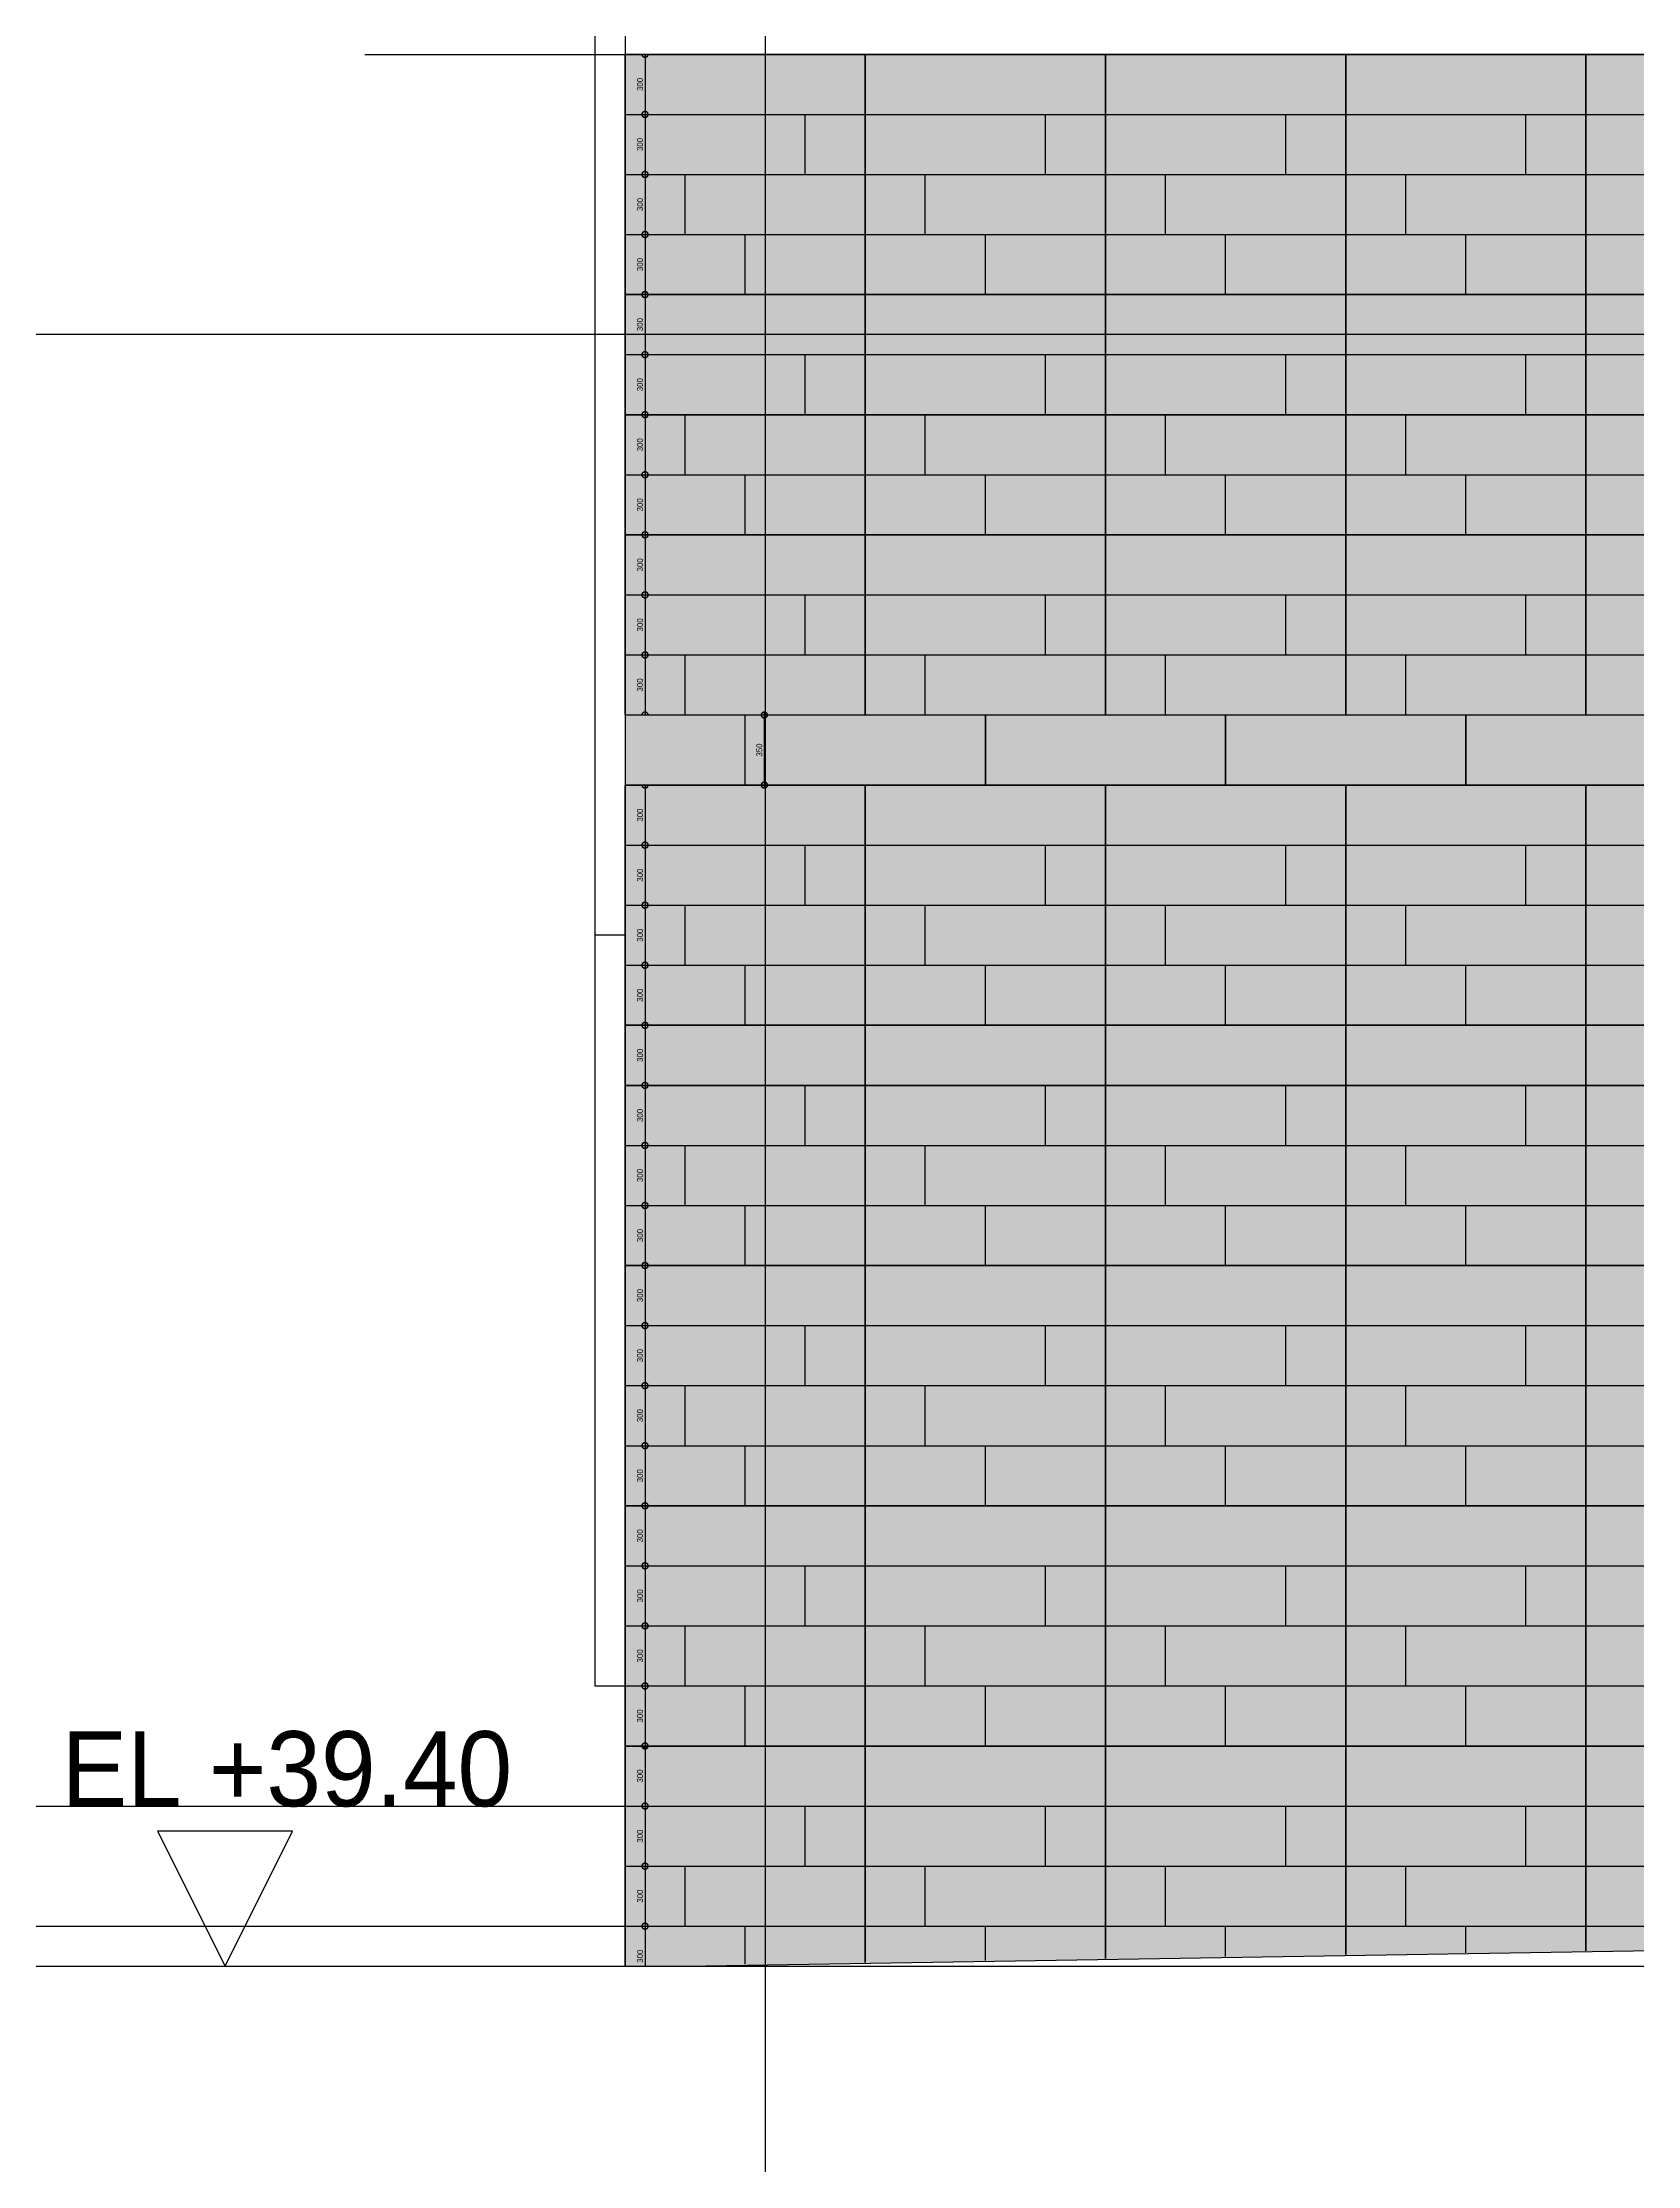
# Model space of a CAD drawing. Extents: x -430745 to 210250, y 0 to 148500.
# Drawn here: x 77686 to 85653, y 35933 to 46538 of the extents above; entities that cross this region are included whole.
import ezdxf
from ezdxf.xclip import XClip

# ---------------------------------------------------------------- set-up
doc = ezdxf.new("R2010")
doc.units = 0
doc.header["$LTSCALE"] = 250
doc.header["$MEASUREMENT"] = 0
doc.header["$XCLIPFRAME"] = 2
doc.linetypes.add('ACAD_ISO05W100', pattern=[33, 24, -3, 0, -3, 0, -3])
doc.layers.get('0').update_dxf_attribs({"linetype": 'CONTINUOUS'})
doc.layers.get('Defpoints').update_dxf_attribs({"linetype": 'CONTINUOUS'})
doc.layers.add('# 레벨 계획', color=193, linetype='CONTINUOUS', plot=False)
doc.layers.add('NOPLOT', color=193, linetype='CONTINUOUS', plot=False)
for name, color, linetype in [('A-CEN', 1, 'CONTINUOUS'), ('A-DIM', 7, 'CONTINUOUS'), ('A-ELE-253', 253, 'CONTINUOUS'), ('A-ELE-5', 5, 'CONTINUOUS'), ('A-ELE-7', 7, 'CONTINUOUS'), ('A-ELE-8', 8, 'CONTINUOUS'), ('A-ELE-8 해치(세로)', 8, 'CONTINUOUS'), ('A-SITE', 2, 'ACAD_ISO05W100'), ('X-좌측면도$0$A-ELE-8 해치', 8, 'CONTINUOUS')]:
    doc.layers.add(name, color=color, linetype=linetype)
doc.styles.add('Gdim', font='')
doc.styles.add('Gtx', font='')
doc.styles.get('Gdim').set_extended_font_data('Dotum')
doc.styles.get('Gtx').set_extended_font_data('Dotum')
doc.dimstyles.new('Gdim100', dxfattribs={"dimscale": 100, "dimtxt": 3, "dimasz": 6, "dimexe": 1.5, "dimexo": 2, "dimgap": 1, "dimtad": 1, "dimdec": 0, "dimzin": 0, "dimdsep": 46, "dimtxsty": 'Gdim', "dimblk": 'DOTSMALL', "dimcen": 1.5, "dimdle": 1.5, "dimclrd": 1, "dimclre": 1, "dimclrt": 256, "dimazin": 0, "dimtfac": 1, "dimtdec": 0, "dimtix": 1, "dimtmove": 2, "dimatfit": 3, "dimldrblk": 'DOTSMALL', "dimfxl": 1.5, "dimtolj": 1, "dimtzin": 0, "dimlwd": -1, "dimlwe": -1, "dimarcsym": 0})

# ---------------------------------------------------------------- blocks, each defined once
blk = doc.blocks.new('A-CEN-SOUTH2')
at = {"layer": 'A-CEN'}
for p, q in [((14049719, -330738.1), (14049719, -438071.4)), ((14047719, -412175.9, 0), (14135536.5, -412175.9, 0)), ((13988291.4, -420925.9), (14135536.5, -420925.9, 0)), ((13988291.4, -421525.9), (14135536.5, -421525.9))]:
    blk.add_line(p, q, dxfattribs=at)
blk.add_lwpolyline([(14135536.5, -413575.9), (13988291.4, -413575.9)], dxfattribs=at)
blk = doc.blocks.new('A$Cf7920247')
at = {"layer": '# 레벨 계획', "elevation": 0}
blk.add_lwpolyline([(44155, 100), (44492, 775), (43817, 775), (44155, 100)], dxfattribs=at)
at = {"layer": '# 레벨 계획', "style": 'Gtx'}
blk.add_text('EL +39.40', height=375, rotation=360, dxfattribs=at).set_placement((43338, 899))
blk = doc.blocks.new('_DotSmall')
at = {"color": 0, "linetype": 'ByBlock', "const_width": 0.5}
blk.add_lwpolyline([(-0.0625, 0, 1), (0.0625, 0, 1)], format="xyb", close=True, dxfattribs=at)
blk = doc.blocks.new('*D138')
at = {"layer": 'Defpoints', "color": 0, "transparency": 16777216}
for p in [(0, 1200), (0, 900), (100, 900)]:
    blk.add_point(p, dxfattribs=at)
at = {"layer": 'NOPLOT', "color": 1, "transparency": 16777216}
for p, q in [((20, 1200), (115, 1200)), ((100, 1215), (100, 885)), ((20, 900), (115, 900))]:
    blk.add_line(p, q, dxfattribs=at)
at = {"layer": 'NOPLOT', "color": 1, "transparency": 16777216, "xscale": 60, "yscale": 60, "zscale": 60}
for p, rotation in [((100, 1200), 90), ((100, 900), 270)]:
    blk.add_blockref('_DotSmall', p, dxfattribs=dict(at, rotation=rotation))
at = {"layer": 'NOPLOT', "transparency": 16777216, "insert": (75, 1050), "char_height": 30, "attachment_point": 5, "rotation": 90, "style": 'Gdim'}
blk.add_mtext('\\A1;300', dxfattribs=at)
blk = doc.blocks.new('*D139')
at = {"layer": 'Defpoints', "color": 0, "transparency": 16777216}
for p in [(0, 900), (0, 600), (100, 600)]:
    blk.add_point(p, dxfattribs=at)
at = {"layer": 'NOPLOT', "color": 1, "transparency": 16777216}
for p, q in [((20, 900), (115, 900)), ((100, 915), (100, 585)), ((20, 600), (115, 600))]:
    blk.add_line(p, q, dxfattribs=at)
at = {"layer": 'NOPLOT', "color": 1, "transparency": 16777216, "xscale": 60, "yscale": 60, "zscale": 60}
for p, rotation in [((100, 900), 90), ((100, 600), 270)]:
    blk.add_blockref('_DotSmall', p, dxfattribs=dict(at, rotation=rotation))
at = {"layer": 'NOPLOT', "transparency": 16777216, "insert": (75, 750), "char_height": 30, "attachment_point": 5, "rotation": 90, "style": 'Gdim'}
blk.add_mtext('\\A1;300', dxfattribs=at)
blk = doc.blocks.new('*D140')
at = {"layer": 'Defpoints', "color": 0, "transparency": 16777216}
for p in [(0, 600), (0, 300), (100, 300)]:
    blk.add_point(p, dxfattribs=at)
at = {"layer": 'NOPLOT', "color": 1, "transparency": 16777216}
for p, q in [((20, 600), (115, 600)), ((100, 615), (100, 285)), ((20, 300), (115, 300))]:
    blk.add_line(p, q, dxfattribs=at)
at = {"layer": 'NOPLOT', "color": 1, "transparency": 16777216, "xscale": 60, "yscale": 60, "zscale": 60}
for p, rotation in [((100, 600), 90), ((100, 300), 270)]:
    blk.add_blockref('_DotSmall', p, dxfattribs=dict(at, rotation=rotation))
at = {"layer": 'NOPLOT', "transparency": 16777216, "insert": (75, 450), "char_height": 30, "attachment_point": 5, "rotation": 90, "style": 'Gdim'}
blk.add_mtext('\\A1;300', dxfattribs=at)
blk = doc.blocks.new('*D141')
at = {"layer": 'Defpoints', "color": 0, "transparency": 16777216}
for p in [(0, 300), (0, 0), (100, 0)]:
    blk.add_point(p, dxfattribs=at)
at = {"layer": 'NOPLOT', "color": 1, "transparency": 16777216}
for p, q in [((20, 300), (115, 300)), ((100, 315), (100, -15)), ((20, 0), (115, 0))]:
    blk.add_line(p, q, dxfattribs=at)
at = {"layer": 'NOPLOT', "color": 1, "transparency": 16777216, "xscale": 60, "yscale": 60, "zscale": 60}
for p, rotation in [((100, 300), 90), ((100, 0), 270)]:
    blk.add_blockref('_DotSmall', p, dxfattribs=dict(at, rotation=rotation))
at = {"layer": 'NOPLOT', "transparency": 16777216, "insert": (75, 150), "char_height": 30, "attachment_point": 5, "rotation": 90, "style": 'Gdim'}
blk.add_mtext('\\A1;300', dxfattribs=at)
blk = doc.blocks.new('*D136')
at = {"layer": 'Defpoints', "color": 0, "transparency": 16777216}
for p in [(0, 350), (96, 350), (0, 0)]:
    blk.add_point(p, dxfattribs=at)
at = {"layer": 'NOPLOT', "color": 1, "transparency": 16777216}
for p, q in [((20, 350), (111, 350)), ((96, -15), (96, 365)), ((20, 0), (111, 0))]:
    blk.add_line(p, q, dxfattribs=at)
at = {"layer": 'NOPLOT', "color": 1, "transparency": 16777216, "xscale": 60, "yscale": 60, "zscale": 60}
for p, rotation in [((96, 350), 90), ((96, 0), 270)]:
    blk.add_blockref('_DotSmall', p, dxfattribs=dict(at, rotation=rotation))
at = {"layer": 'NOPLOT', "transparency": 16777216, "insert": (71, 175), "char_height": 30, "attachment_point": 5, "rotation": 90, "style": 'Gdim'}
blk.add_mtext('\\A1;350', dxfattribs=at)
blk = doc.blocks.new('*U137')
for p, q in [((0, 900), (0, 1200)), ((1200, 900), (1200, 1200)), ((2400, 900), (2400, 1200)), ((3600, 900), (3600, 1200)), ((4800, 900), (4800, 1200)), ((900, 600), (900, 900)), ((2100, 600), (2100, 900)), ((3300, 600), (3300, 900)), ((4500, 600), (4500, 900)), ((300, 300), (300, 600)), ((1500, 300), (1500, 600)), ((2700, 300), (2700, 600)), ((3900, 300), (3900, 600)), ((600, 0), (600, 300)), ((1800, 0), (1800, 300)), ((3000, 0), (3000, 300)), ((4200, 0), (4200, 300))]:
    blk.add_line(p, q)
at = {"layer": 'NOPLOT'}
for p, q in [((0, 900), (1200, 900)), ((1200, 900), (2400, 900)), ((2400, 900), (3600, 900)), ((3600, 900), (4800, 900)), ((4800, 900), (6000, 900)), ((0, 600), (1200, 600)), ((1200, 600), (2400, 600)), ((2400, 600), (3600, 600)), ((3600, 600), (4800, 600)), ((4800, 600), (6000, 600)), ((0, 300), (1200, 300)), ((1200, 300), (2400, 300)), ((2400, 300), (3600, 300)), ((3600, 300), (4800, 300)), ((4800, 300), (6000, 300))]:
    blk.add_line(p, q, dxfattribs=at)
for points in [[(0, 1200), (1200, 1200), (1200, 0), (0, 0)], [(1200, 1200), (2400, 1200), (2400, 0), (1200, 0)], [(2400, 1200), (3600, 1200), (3600, 0), (2400, 0)], [(3600, 1200), (4800, 1200), (4800, 0), (3600, 0)], [(4800, 1200), (6000, 1200), (6000, 0), (4800, 0)]]:
    blk.add_lwpolyline(points, close=True, dxfattribs=at)
for base, p1, p2, picture, middle in [((99.9, 900), (0, 1200), (0, 900), '*D138', (74.9, 1050)), ((99.9, 600), (0, 900), (0, 600), '*D139', (74.9, 750)), ((99.9, 300), (0, 600), (0, 300), '*D140', (74.9, 450)), ((99.9, 0), (0, 300), (0, 0), '*D141', (74.9, 150))]:
    dim = blk.add_linear_dim(base=base, p1=p1, p2=p2, angle=90, dimstyle='Gdim100', override={"dimscale": 10, "dimarcsym": 1}, dxfattribs=at)
    dim.commit()
    dim.dimension.update_dxf_attribs({"geometry": picture, "text_midpoint": middle})
blk = doc.blocks.new('*U135')
for p, q in [((0, 0), (0, 350)), ((1200, 0), (1200, 350)), ((2400, 0), (2400, 350)), ((3600, 0), (3600, 350))]:
    blk.add_line(p, q)
at = {"layer": 'NOPLOT'}
for points in [[(0, 350), (1200, 350), (1200, 0), (0, 0)], [(1200, 350), (2400, 350), (2400, 0), (1200, 0)], [(2400, 350), (3600, 350), (3600, 0), (2400, 0)], [(3600, 350), (4800, 350), (4800, 0), (3600, 0)]]:
    blk.add_lwpolyline(points, close=True, dxfattribs=at)
dim = blk.add_linear_dim(base=(96.2, 350), p1=(0, 0), p2=(0, 350), angle=90, dimstyle='Gdim100', override={"dimscale": 10, "dimarcsym": 1}, dxfattribs=at)
dim.commit()
dim.dimension.update_dxf_attribs({"geometry": '*D136', "text_midpoint": (71.1, 175)})

msp = doc.modelspace()

# ---------------------------------------------------------------- hatches: boundary and pattern name
at = {"layer": 'A-ELE-253'}
h = msp.add_hatch(dxfattribs=at)
h.set_pattern_fill('AR-CONC', color=256, scale=3)
h.set_pattern_definition([(50, (0, 0), (546.554, -47.8173), [57.15, -628.65]), (355, (0, 0), (-105.7285, 573.17), [45.72, -502.92]), (100.451, (45.55, -4), (440.8275, 525.35), [48.57, -534.27]), (46.1842, (0, 152.4), (813.237, -126.127), [85.725, -942.975]), (96.6356, (67.8, 141.9), (712.2127, 742.2767), [72.855, -801.405]), (351.184, (0, 152.4), (712.214, 742.2754), [68.58, -754.38]), (21, (76.2, 114.3), (454.8446, -306.7966), [57.15, -628.65]), (326, (76.2, 114.3), (185.406, 552.564), [45.72, -502.92]), (71.4514, (114.1, 88.73), (640.2495, 245.7686), [48.57, -534.27]), (37.5, (0, 0), (9.2658, 253.66512), [0, -496.824, 0, -510.54, 0, -504.825]), (7.5, (0, 0), (200.459, 300.5417), [0, -291.084, 0, -485.394, 0, -192.405]), (327.5, (-169.93, 0), (406.7718, -17.18623), [0, -190.5, 0, -594.36, 0, -788.67]), (317.5, (-246.13, 0), (444.3875, 76.2795), [0, -247.65, 0, -394.716, 0, -560.07])])
h.paths.add_polyline_path([(124195.3, 53078.9), (112145.3, 53078.9), (112145.3, 46578.9), (112145.3, 46478.9), (80595.3, 46478.9), (80595.3, 36928.9), (80895.3, 36928.9), (124195.3, 37625.7)])
at = {"layer": 'X-좌측면도$0$A-ELE-8 해치'}
h = msp.add_hatch(dxfattribs=at)
h.set_pattern_fill('_USER', color=256, scale=300, pattern_type=0)
h.set_pattern_definition([(0, (80595.25, 42578.93), (0, 300), [])])
h.paths.add_polyline_path([(124195.3, 53078.9), (112145.3, 53078.9), (112145.3, 46578.9), (112145.3, 46478.9), (80595.3, 46478.9), (80595.3, 43178.9), (124195.3, 43178.9)])
h = msp.add_hatch(dxfattribs=at)
h.set_pattern_fill('_USER', color=256, scale=300, pattern_type=0)
h.set_pattern_definition([(0, (80595.25, 42228.93), (0, 300), [])])
h.paths.add_polyline_path([(124195.3, 42828.9), (80595.3, 42828.9), (80595.3, 36928.9), (80895.3, 36928.9), (124145.3, 37628.1), (124145.3, 37628.1), (124195.3, 37628.1)])

# ---------------------------------------------------------------- linework, layer by layer
at = {"layer": 'A-ELE-5'}
for p, q in [((80445.3, 84878.9, 0), (80445.3, 38328.9, 0)), ((80445.3, 38328.9, 0), (80595.3, 38328.9))]:
    msp.add_line(p, q, dxfattribs=at)
at = {"layer": 'A-ELE-7'}
msp.add_line((80595.3, 46478.9), (112145.3, 46478.9, 0), dxfattribs=at)
at = {"layer": 'A-ELE-7', "elevation": 0}
for points in [[(132895.3, 53178.9), (112145.3, 53178.9), (112145.3, 46578.9), (80595.3, 46578.9), (80595.3, 36928.9)], [(80895.3, 36928.9), (124145.3, 37628.1), (124145.3, 36928.9)]]:
    msp.add_lwpolyline(points, dxfattribs=at)
at = {"layer": 'A-ELE-8'}
for p, q in [((80595.3, 45078.9, 0), (80445.3, 45078.9)), ((80595.3, 42078.9), (80445.3, 42078.9, 0))]:
    msp.add_line(p, q, dxfattribs=at)
at = {"layer": 'A-SITE', "linetype": 'Continuous', "elevation": 0}
msp.add_lwpolyline([(34760.2, 36828.9), (35760.2, 36828.9), (35760.2, 36928.9), (124145.3, 36928.9), (170495.3, 36928.9), (170495.3, 36928.9), (175645.3, 36928.9)], dxfattribs=at)
at = {"layer": 'X-좌측면도$0$A-ELE-8 해치'}
for p, q in [((80595.3, 43178.9, 0), (124195.3, 43178.9, 0)), ((80595.3, 42828.9, 0), (124195.3, 42828.9, 0))]:
    msp.add_line(p, q, dxfattribs=at)

# ---------------------------------------------------------------- block references
at = {"layer": '# 레벨 계획'}
msp.add_blockref('A$Cf7920247', (34443.3, 36828.9), dxfattribs=at)
at = {"layer": 'A-DIM'}
msp.add_blockref('A-CEN-SOUTH2', (-13968423.8, 458654.8), dxfattribs=at)
at = {"layer": 'A-ELE-8 해치(세로)'}
ref = msp.add_blockref('*U137', (80595.3, 45278.9), dxfattribs=at)
XClip(ref).set_block_clipping_path([(0, 0), (43599.9998531266, 1200)])
ref = msp.add_blockref('*U137', (80595.3, 44078.9), dxfattribs=at)
XClip(ref).set_block_clipping_path([(0, 0), (43599.9998531266, 1200)])
ref = msp.add_blockref('*U137', (80595.3, 42878.9), dxfattribs=at)
XClip(ref).set_block_clipping_path([(0, 300.0000000004), (43599.9998531266, 1200)])
msp.add_blockref('*U135', (81195.3, 42828.9, 0), dxfattribs=at)
ref = msp.add_blockref('*U137', (80595.3, 41628.9), dxfattribs=at)
XClip(ref).set_block_clipping_path([(0, 0), (43599.9998531266, 1200)])
ref = msp.add_blockref('*U137', (80595.3, 40428.9), dxfattribs=at)
XClip(ref).set_block_clipping_path([(0, 0), (43599.9998531266, 1200)])
ref = msp.add_blockref('*U137', (80595.3, 39228.9), dxfattribs=at)
XClip(ref).set_block_clipping_path([(0, 0), (43599.9998531266, 1200)])
ref = msp.add_blockref('*U137', (80595.3, 38028.9), dxfattribs=at)
XClip(ref).set_block_clipping_path([(0, 0), (43599.9998531266, 1200)])
ref = msp.add_blockref('*U137', (80595.3, 36828.9), dxfattribs=at)
XClip(ref).set_block_clipping_path([(0, 1200), (0, 100.0000000117), (43550.0000197036, 799.1954152988), (43599.9998629371, 796.7816196351), (43599.9998628048, 1199.9999888474)])

doc.saveas('drawing.dxf')
